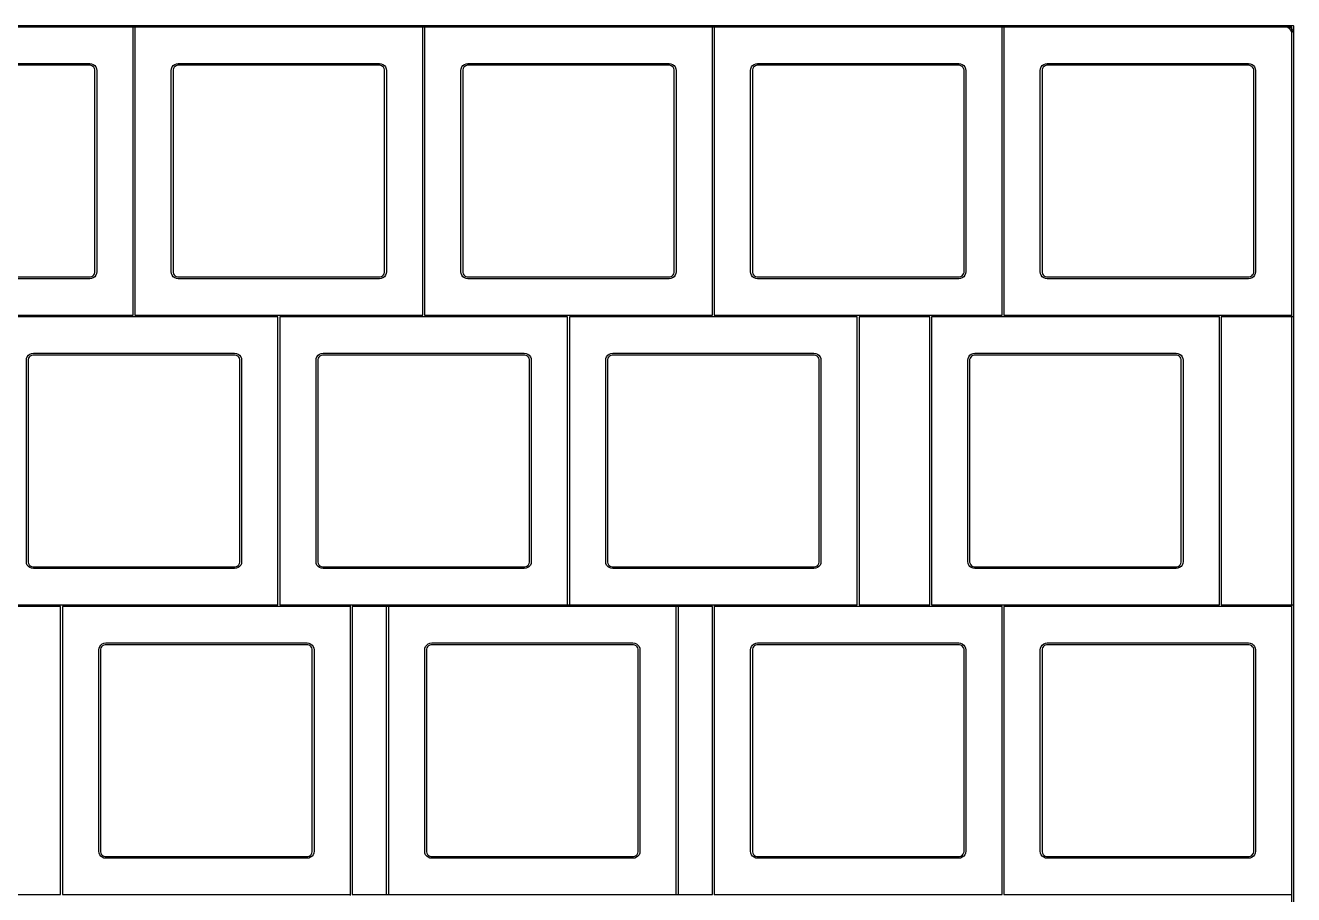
# Model space of a CAD drawing. Extents: x -14 to 295, y -179 to 10.
# Drawn here: x 211.4 to 294.6, y -47.4 to 9.6 of the extents above; entities that cross this region are included whole.
import ezdxf

# ---------------------------------------------------------------- set-up
doc = ezdxf.new("R2010")
doc.units = 0
doc.layers.add('BLACK', color=7, linetype='CONTINUOUS')

msp = doc.modelspace()

# ---------------------------------------------------------------- linework, layer by layer
at = {"layer": 'BLACK', "linetype": 'CONTINUOUS'}
for p, q in [((-1.25, 9.55), (294, 9.55)), ((294, 9.45), (-1.25, 9.45)), ((199.5, 9.56), (218.5, 9.56)), ((218.44, 9.44), (199.56, 9.44)), ((218.44, -9.44), (218.44, 9.44)), ((218.5, 9.56), (237.5, 9.56)), ((218.56, 9.44), (218.56, -9.44)), ((237.44, 9.44), (218.56, 9.44)), ((237.44, -9.44), (237.44, 9.44)), ((237.5, 9.56), (256.5, 9.56)), ((237.56, 9.44), (237.56, -9.44)), ((256.44, 9.44), (237.56, 9.44)), ((256.44, -9.44), (256.44, 9.44)), ((256.5, 9.56), (275.5, 9.56)), ((256.56, 9.44), (256.56, -9.44)), ((275.44, 9.44), (256.56, 9.44)), ((275.44, -9.44), (275.44, 9.44)), ((275.5, 9.56), (294.5, 9.56)), ((275.56, 9.44), (275.56, -9.44)), ((294.44, 9.44), (275.56, 9.44)), ((294, 9.55), (294.122387, 9.53621)), ((294.059244, 9.45), (294, 9.45)), ((294.173694, 9.419333), (294.059244, 9.45)), ((294.122387, 9.53621), (294.238636, 9.495533)), ((294.276306, 9.36009), (294.173694, 9.419333)), ((294.238636, 9.495533), (294.342919, 9.430007)), ((294.36009, 9.276306), (294.276306, 9.36009)), ((294.342919, 9.430007), (294.430007, 9.342919)), ((294.419333, 9.173694), (294.36009, 9.276306)), ((294.45, 9.059244), (294.419333, 9.173694)), ((294.430007, 9.342919), (294.495533, 9.238636)), ((294.44, -9.44), (294.44, 9.44)), ((294.495533, 9.238636), (294.53621, 9.122387)), ((294.5, 9.56), (294.522961, 9.555433)), ((294.522961, 9.555433), (294.555433, 9.522961)), ((294.555433, 9.522961), (294.56, 9.5)), ((294.56, 9.5), (294.56, -9.5)), ((294.45, 9), (294.45, 9.059244)), ((294.45, -81.5), (294.45, 9)), ((294.53621, 9.122387), (294.55, 9)), ((294.55, 9), (294.55, -81.5)), ((202.4, 7.06), (215.6, 7.06)), ((215.6, 6.94), (202.4, 6.94)), ((215.6, 7.06), (215.719057, 7.044326)), ((215.644762, 6.94), (215.6, 6.94)), ((215.731235, 6.91683), (215.644762, 6.94)), ((215.719057, 7.044326), (215.83, 6.998372)), ((215.808765, 6.872068), (215.731235, 6.91683)), ((215.872068, 6.808765), (215.808765, 6.872068)), ((215.83, 6.998372), (215.925269, 6.925269)), ((215.91683, 6.731235), (215.872068, 6.808765)), ((215.94, 6.644762), (215.91683, 6.731235)), ((215.925269, 6.925269), (215.998372, 6.83)), ((215.998372, 6.83), (216.044326, 6.719057)), ((216.044326, 6.719057), (216.06, 6.6)), ((220.94, 6.6), (220.955674, 6.719057)), ((220.955674, 6.719057), (221.001628, 6.83)), ((221.001628, 6.83), (221.074731, 6.925269)), ((221.08317, 6.731235), (221.06, 6.644762)), ((221.074731, 6.925269), (221.17, 6.998372)), ((221.127932, 6.808765), (221.08317, 6.731235)), ((221.191235, 6.872068), (221.127932, 6.808765)), ((221.17, 6.998372), (221.280943, 7.044326)), ((221.268765, 6.91683), (221.191235, 6.872068)), ((221.355238, 6.94), (221.268765, 6.91683)), ((221.280943, 7.044326), (221.4, 7.06)), ((221.4, 6.94), (221.355238, 6.94)), ((221.4, 7.06), (234.6, 7.06)), ((234.6, 6.94), (221.4, 6.94)), ((234.6, 7.06), (234.719057, 7.044326)), ((234.644762, 6.94), (234.6, 6.94)), ((234.731235, 6.91683), (234.644762, 6.94)), ((234.719057, 7.044326), (234.83, 6.998372)), ((234.808765, 6.872068), (234.731235, 6.91683)), ((234.872068, 6.808765), (234.808765, 6.872068)), ((234.83, 6.998372), (234.925269, 6.925269)), ((234.91683, 6.731235), (234.872068, 6.808765)), ((234.94, 6.644762), (234.91683, 6.731235)), ((234.925269, 6.925269), (234.998372, 6.83)), ((234.998372, 6.83), (235.044326, 6.719057)), ((235.044326, 6.719057), (235.06, 6.6)), ((239.94, 6.6), (239.955674, 6.719057)), ((239.955674, 6.719057), (240.001628, 6.83)), ((240.001628, 6.83), (240.074731, 6.925269)), ((240.08317, 6.731235), (240.06, 6.644762)), ((240.074731, 6.925269), (240.17, 6.998372)), ((240.127932, 6.808765), (240.08317, 6.731235)), ((240.191235, 6.872068), (240.127932, 6.808765)), ((240.17, 6.998372), (240.280943, 7.044326)), ((240.268765, 6.91683), (240.191235, 6.872068)), ((240.355238, 6.94), (240.268765, 6.91683)), ((240.280943, 7.044326), (240.4, 7.06)), ((240.4, 6.94), (240.355238, 6.94)), ((240.4, 7.06), (253.6, 7.06)), ((253.6, 6.94), (240.4, 6.94)), ((253.6, 7.06), (253.719057, 7.044326)), ((253.644762, 6.94), (253.6, 6.94)), ((253.731235, 6.91683), (253.644762, 6.94)), ((253.719057, 7.044326), (253.83, 6.998372)), ((253.808765, 6.872068), (253.731235, 6.91683)), ((253.872068, 6.808765), (253.808765, 6.872068)), ((253.83, 6.998372), (253.925269, 6.925269)), ((253.91683, 6.731235), (253.872068, 6.808765)), ((253.94, 6.644762), (253.91683, 6.731235)), ((253.925269, 6.925269), (253.998372, 6.83)), ((253.998372, 6.83), (254.044326, 6.719057)), ((254.044326, 6.719057), (254.06, 6.6)), ((258.94, 6.6), (258.955674, 6.719057)), ((258.955674, 6.719057), (259.001628, 6.83)), ((259.001628, 6.83), (259.074731, 6.925269)), ((259.08317, 6.731235), (259.06, 6.644762)), ((259.074731, 6.925269), (259.17, 6.998372)), ((259.127932, 6.808765), (259.08317, 6.731235)), ((259.191235, 6.872068), (259.127932, 6.808765)), ((259.17, 6.998372), (259.280943, 7.044326)), ((259.268765, 6.91683), (259.191235, 6.872068)), ((259.355238, 6.94), (259.268765, 6.91683)), ((259.280943, 7.044326), (259.4, 7.06)), ((259.4, 6.94), (259.355238, 6.94)), ((259.4, 7.06), (272.6, 7.06)), ((272.6, 6.94), (259.4, 6.94)), ((272.6, 7.06), (272.719057, 7.044326)), ((272.644762, 6.94), (272.6, 6.94)), ((272.731235, 6.91683), (272.644762, 6.94)), ((272.719057, 7.044326), (272.83, 6.998372)), ((272.808765, 6.872068), (272.731235, 6.91683)), ((272.872068, 6.808765), (272.808765, 6.872068)), ((272.83, 6.998372), (272.925269, 6.925269)), ((272.91683, 6.731235), (272.872068, 6.808765)), ((272.94, 6.644762), (272.91683, 6.731235)), ((272.925269, 6.925269), (272.998372, 6.83)), ((272.998372, 6.83), (273.044326, 6.719057)), ((273.044326, 6.719057), (273.06, 6.6)), ((277.94, 6.6), (277.955674, 6.719057)), ((277.955674, 6.719057), (278.001628, 6.83)), ((278.001628, 6.83), (278.074731, 6.925269)), ((278.08317, 6.731235), (278.06, 6.644762)), ((278.074731, 6.925269), (278.17, 6.998372)), ((278.127932, 6.808765), (278.08317, 6.731235)), ((278.191235, 6.872068), (278.127932, 6.808765)), ((278.17, 6.998372), (278.280943, 7.044326)), ((278.268765, 6.91683), (278.191235, 6.872068)), ((278.355238, 6.94), (278.268765, 6.91683)), ((278.280943, 7.044326), (278.4, 7.06)), ((278.4, 6.94), (278.355238, 6.94)), ((278.4, 7.06), (291.6, 7.06)), ((291.6, 6.94), (278.4, 6.94)), ((291.6, 7.06), (291.719057, 7.044326)), ((291.644762, 6.94), (291.6, 6.94)), ((291.731235, 6.91683), (291.644762, 6.94)), ((291.719057, 7.044326), (291.83, 6.998372)), ((291.808765, 6.872068), (291.731235, 6.91683)), ((291.872068, 6.808765), (291.808765, 6.872068)), ((291.83, 6.998372), (291.925269, 6.925269)), ((291.91683, 6.731235), (291.872068, 6.808765)), ((291.94, 6.644762), (291.91683, 6.731235)), ((291.925269, 6.925269), (291.998372, 6.83)), ((291.998372, 6.83), (292.044326, 6.719057)), ((292.044326, 6.719057), (292.06, 6.6)), ((215.94, 6.6), (215.94, 6.644762)), ((215.94, -6.6), (215.94, 6.6)), ((216.06, 6.6), (216.06, -6.6)), ((220.94, -6.6), (220.94, 6.6)), ((221.06, 6.644762), (221.06, 6.6)), ((221.06, 6.6), (221.06, -6.6)), ((234.94, 6.6), (234.94, 6.644762)), ((234.94, -6.6), (234.94, 6.6)), ((235.06, 6.6), (235.06, -6.6)), ((239.94, -6.6), (239.94, 6.6)), ((240.06, 6.644762), (240.06, 6.6)), ((240.06, 6.6), (240.06, -6.6)), ((253.94, 6.6), (253.94, 6.644762)), ((253.94, -6.6), (253.94, 6.6)), ((254.06, 6.6), (254.06, -6.6)), ((258.94, -6.6), (258.94, 6.6)), ((259.06, 6.644762), (259.06, 6.6)), ((259.06, 6.6), (259.06, -6.6)), ((272.94, 6.6), (272.94, 6.644762)), ((272.94, -6.6), (272.94, 6.6)), ((273.06, 6.6), (273.06, -6.6)), ((277.94, -6.6), (277.94, 6.6)), ((278.06, 6.644762), (278.06, 6.6)), ((278.06, 6.6), (278.06, -6.6)), ((291.94, 6.6), (291.94, 6.644762)), ((291.94, -6.6), (291.94, 6.6)), ((292.06, 6.6), (292.06, -6.6)), ((215.91683, -6.731235), (215.94, -6.644762)), ((215.94, -6.644762), (215.94, -6.6)), ((216.06, -6.6), (216.044326, -6.719057)), ((220.955674, -6.719057), (220.94, -6.6)), ((221.06, -6.6), (221.06, -6.644762)), ((221.06, -6.644762), (221.08317, -6.731235)), ((234.91683, -6.731235), (234.94, -6.644762)), ((234.94, -6.644762), (234.94, -6.6)), ((235.06, -6.6), (235.044326, -6.719057)), ((239.955674, -6.719057), (239.94, -6.6)), ((240.06, -6.6), (240.06, -6.644762)), ((240.06, -6.644762), (240.08317, -6.731235)), ((253.91683, -6.731235), (253.94, -6.644762)), ((253.94, -6.644762), (253.94, -6.6)), ((254.06, -6.6), (254.044326, -6.719057)), ((258.955674, -6.719057), (258.94, -6.6)), ((259.06, -6.6), (259.06, -6.644762)), ((259.06, -6.644762), (259.08317, -6.731235)), ((272.91683, -6.731235), (272.94, -6.644762)), ((272.94, -6.644762), (272.94, -6.6)), ((273.06, -6.6), (273.044326, -6.719057)), ((277.955674, -6.719057), (277.94, -6.6)), ((278.06, -6.6), (278.06, -6.644762)), ((278.06, -6.644762), (278.08317, -6.731235)), ((291.91683, -6.731235), (291.94, -6.644762)), ((291.94, -6.644762), (291.94, -6.6)), ((292.06, -6.6), (292.044326, -6.719057)), ((202.4, -6.94), (215.6, -6.94)), ((215.6, -7.06), (202.4, -7.06)), ((215.6, -6.94), (215.644762, -6.94)), ((215.719057, -7.044326), (215.6, -7.06)), ((215.644762, -6.94), (215.731235, -6.91683)), ((215.83, -6.998372), (215.719057, -7.044326)), ((215.731235, -6.91683), (215.808765, -6.872068)), ((215.808765, -6.872068), (215.872068, -6.808765)), ((215.925269, -6.925269), (215.83, -6.998372)), ((215.872068, -6.808765), (215.91683, -6.731235)), ((215.998372, -6.83), (215.925269, -6.925269)), ((216.044326, -6.719057), (215.998372, -6.83)), ((221.001628, -6.83), (220.955674, -6.719057)), ((221.074731, -6.925269), (221.001628, -6.83)), ((221.17, -6.998372), (221.074731, -6.925269)), ((221.08317, -6.731235), (221.127932, -6.808765)), ((221.127932, -6.808765), (221.191235, -6.872068)), ((221.280943, -7.044326), (221.17, -6.998372)), ((221.191235, -6.872068), (221.268765, -6.91683)), ((221.268765, -6.91683), (221.355238, -6.94)), ((221.4, -7.06), (221.280943, -7.044326)), ((221.355238, -6.94), (221.4, -6.94)), ((221.4, -6.94), (234.6, -6.94)), ((234.6, -7.06), (221.4, -7.06)), ((234.6, -6.94), (234.644762, -6.94)), ((234.719057, -7.044326), (234.6, -7.06)), ((234.644762, -6.94), (234.731235, -6.91683)), ((234.83, -6.998372), (234.719057, -7.044326)), ((234.731235, -6.91683), (234.808765, -6.872068)), ((234.808765, -6.872068), (234.872068, -6.808765)), ((234.925269, -6.925269), (234.83, -6.998372)), ((234.872068, -6.808765), (234.91683, -6.731235)), ((234.998372, -6.83), (234.925269, -6.925269)), ((235.044326, -6.719057), (234.998372, -6.83)), ((240.001628, -6.83), (239.955674, -6.719057)), ((240.074731, -6.925269), (240.001628, -6.83)), ((240.17, -6.998372), (240.074731, -6.925269)), ((240.08317, -6.731235), (240.127932, -6.808765)), ((240.127932, -6.808765), (240.191235, -6.872068)), ((240.280943, -7.044326), (240.17, -6.998372)), ((240.191235, -6.872068), (240.268765, -6.91683)), ((240.268765, -6.91683), (240.355238, -6.94)), ((240.4, -7.06), (240.280943, -7.044326)), ((240.355238, -6.94), (240.4, -6.94)), ((240.4, -6.94), (253.6, -6.94)), ((253.6, -7.06), (240.4, -7.06)), ((253.6, -6.94), (253.644762, -6.94)), ((253.719057, -7.044326), (253.6, -7.06)), ((253.644762, -6.94), (253.731235, -6.91683)), ((253.83, -6.998372), (253.719057, -7.044326)), ((253.731235, -6.91683), (253.808765, -6.872068)), ((253.808765, -6.872068), (253.872068, -6.808765)), ((253.925269, -6.925269), (253.83, -6.998372)), ((253.872068, -6.808765), (253.91683, -6.731235)), ((253.998372, -6.83), (253.925269, -6.925269)), ((254.044326, -6.719057), (253.998372, -6.83)), ((259.001628, -6.83), (258.955674, -6.719057)), ((259.074731, -6.925269), (259.001628, -6.83)), ((259.17, -6.998372), (259.074731, -6.925269)), ((259.08317, -6.731235), (259.127932, -6.808765)), ((259.127932, -6.808765), (259.191235, -6.872068)), ((259.280943, -7.044326), (259.17, -6.998372)), ((259.191235, -6.872068), (259.268765, -6.91683)), ((259.268765, -6.91683), (259.355238, -6.94)), ((259.4, -7.06), (259.280943, -7.044326)), ((259.355238, -6.94), (259.4, -6.94)), ((259.4, -6.94), (272.6, -6.94)), ((272.6, -7.06), (259.4, -7.06)), ((272.6, -6.94), (272.644762, -6.94)), ((272.719057, -7.044326), (272.6, -7.06)), ((272.644762, -6.94), (272.731235, -6.91683)), ((272.83, -6.998372), (272.719057, -7.044326)), ((272.731235, -6.91683), (272.808765, -6.872068)), ((272.808765, -6.872068), (272.872068, -6.808765)), ((272.925269, -6.925269), (272.83, -6.998372)), ((272.872068, -6.808765), (272.91683, -6.731235)), ((272.998372, -6.83), (272.925269, -6.925269)), ((273.044326, -6.719057), (272.998372, -6.83)), ((278.001628, -6.83), (277.955674, -6.719057)), ((278.074731, -6.925269), (278.001628, -6.83)), ((278.17, -6.998372), (278.074731, -6.925269)), ((278.08317, -6.731235), (278.127932, -6.808765)), ((278.127932, -6.808765), (278.191235, -6.872068)), ((278.280943, -7.044326), (278.17, -6.998372)), ((278.191235, -6.872068), (278.268765, -6.91683)), ((278.268765, -6.91683), (278.355238, -6.94)), ((278.4, -7.06), (278.280943, -7.044326)), ((278.355238, -6.94), (278.4, -6.94)), ((278.4, -6.94), (291.6, -6.94)), ((291.6, -7.06), (278.4, -7.06)), ((291.6, -6.94), (291.644762, -6.94)), ((291.719057, -7.044326), (291.6, -7.06)), ((291.644762, -6.94), (291.731235, -6.91683)), ((291.83, -6.998372), (291.719057, -7.044326)), ((291.731235, -6.91683), (291.808765, -6.872068)), ((291.808765, -6.872068), (291.872068, -6.808765)), ((291.925269, -6.925269), (291.83, -6.998372)), ((291.872068, -6.808765), (291.91683, -6.731235)), ((291.998372, -6.83), (291.925269, -6.925269)), ((292.044326, -6.719057), (291.998372, -6.83)), ((209, -9.44), (218.44, -9.44)), ((218.5, -9.56), (209.06, -9.56)), ((227.94, -9.56), (218.5, -9.56)), ((218.56, -9.44), (228, -9.44)), ((227.94, -28.44), (227.94, -9.56)), ((228, -9.44), (237.44, -9.44)), ((228.06, -9.56), (228.06, -28.44)), ((237.5, -9.56), (228.06, -9.56)), ((246.94, -9.56), (237.5, -9.56)), ((237.56, -9.44), (247, -9.44)), ((246.94, -28.44), (246.94, -9.56)), ((247, -9.44), (256.44, -9.44)), ((247.06, -9.56), (247.06, -28.44)), ((256.5, -9.56), (247.06, -9.56)), ((265.94, -9.56), (256.5, -9.56)), ((256.56, -9.44), (266, -9.44)), ((265.94, -28.44), (265.94, -9.56)), ((266, -9.44), (275.44, -9.44)), ((266.06, -9.56), (266.06, -28.44)), ((270.69, -9.56), (266.06, -9.56)), ((270.69, -28.44), (270.69, -9.56)), ((270.81, -9.56), (270.81, -28.44)), ((275.5, -9.56), (270.81, -9.56)), ((289.69, -9.56), (275.5, -9.56)), ((275.56, -9.44), (289.75, -9.44)), ((289.69, -28.44), (289.69, -9.56)), ((289.75, -9.44), (294.44, -9.44)), ((294.5, -9.56), (289.81, -9.56)), ((289.81, -9.56), (289.81, -28.44)), ((294.522961, -9.555433), (294.5, -9.56)), ((294.555433, -9.522961), (294.522961, -9.555433)), ((294.56, -9.5), (294.555433, -9.522961)), ((211.44, -12.4), (211.455674, -12.280943)), ((211.44, -25.6), (211.44, -12.4)), ((211.455674, -12.280943), (211.501628, -12.17)), ((211.501628, -12.17), (211.574731, -12.074731)), ((211.58317, -12.268765), (211.56, -12.355238)), ((211.56, -12.355238), (211.56, -12.4)), ((211.56, -12.4), (211.56, -25.6)), ((211.574731, -12.074731), (211.67, -12.001628)), ((211.627932, -12.191235), (211.58317, -12.268765)), ((211.691235, -12.127932), (211.627932, -12.191235)), ((211.67, -12.001628), (211.780943, -11.955674)), ((211.768765, -12.08317), (211.691235, -12.127932)), ((211.855238, -12.06), (211.768765, -12.08317)), ((211.780943, -11.955674), (211.9, -11.94)), ((211.9, -12.06), (211.855238, -12.06)), ((211.9, -11.94), (225.1, -11.94)), ((225.1, -12.06), (211.9, -12.06)), ((225.1, -11.94), (225.219057, -11.955674)), ((225.144762, -12.06), (225.1, -12.06)), ((225.231235, -12.08317), (225.144762, -12.06)), ((225.219057, -11.955674), (225.33, -12.001628)), ((225.308765, -12.127932), (225.231235, -12.08317)), ((225.372068, -12.191235), (225.308765, -12.127932)), ((225.33, -12.001628), (225.425269, -12.074731)), ((225.41683, -12.268765), (225.372068, -12.191235)), ((225.44, -12.355238), (225.41683, -12.268765)), ((225.425269, -12.074731), (225.498372, -12.17)), ((225.44, -12.4), (225.44, -12.355238)), ((225.44, -25.6), (225.44, -12.4)), ((225.498372, -12.17), (225.544326, -12.280943)), ((225.544326, -12.280943), (225.56, -12.4)), ((225.56, -12.4), (225.56, -25.6)), ((230.44, -12.4), (230.455674, -12.280943)), ((230.44, -25.6), (230.44, -12.4)), ((230.455674, -12.280943), (230.501628, -12.17)), ((230.501628, -12.17), (230.574731, -12.074731)), ((230.58317, -12.268765), (230.56, -12.355238)), ((230.56, -12.355238), (230.56, -12.4)), ((230.56, -12.4), (230.56, -25.6)), ((230.574731, -12.074731), (230.67, -12.001628)), ((230.627932, -12.191235), (230.58317, -12.268765)), ((230.691235, -12.127932), (230.627932, -12.191235)), ((230.67, -12.001628), (230.780943, -11.955674)), ((230.768765, -12.08317), (230.691235, -12.127932)), ((230.855238, -12.06), (230.768765, -12.08317)), ((230.780943, -11.955674), (230.9, -11.94)), ((230.9, -12.06), (230.855238, -12.06)), ((230.9, -11.94), (244.1, -11.94)), ((244.1, -12.06), (230.9, -12.06)), ((244.1, -11.94), (244.219057, -11.955674)), ((244.144762, -12.06), (244.1, -12.06)), ((244.231235, -12.08317), (244.144762, -12.06)), ((244.219057, -11.955674), (244.33, -12.001628)), ((244.308765, -12.127932), (244.231235, -12.08317)), ((244.372068, -12.191235), (244.308765, -12.127932)), ((244.33, -12.001628), (244.425269, -12.074731)), ((244.41683, -12.268765), (244.372068, -12.191235)), ((244.44, -12.355238), (244.41683, -12.268765)), ((244.425269, -12.074731), (244.498372, -12.17)), ((244.44, -12.4), (244.44, -12.355238)), ((244.44, -25.6), (244.44, -12.4)), ((244.498372, -12.17), (244.544326, -12.280943)), ((244.544326, -12.280943), (244.56, -12.4)), ((244.56, -12.4), (244.56, -25.6)), ((249.44, -12.4), (249.455674, -12.280943)), ((249.44, -25.6), (249.44, -12.4)), ((249.455674, -12.280943), (249.501628, -12.17)), ((249.501628, -12.17), (249.574731, -12.074731)), ((249.58317, -12.268765), (249.56, -12.355238)), ((249.56, -12.355238), (249.56, -12.4)), ((249.56, -12.4), (249.56, -25.6)), ((249.574731, -12.074731), (249.67, -12.001628)), ((249.627932, -12.191235), (249.58317, -12.268765)), ((249.691235, -12.127932), (249.627932, -12.191235)), ((249.67, -12.001628), (249.780943, -11.955674)), ((249.768765, -12.08317), (249.691235, -12.127932)), ((249.855238, -12.06), (249.768765, -12.08317)), ((249.780943, -11.955674), (249.9, -11.94)), ((249.9, -12.06), (249.855238, -12.06)), ((249.9, -11.94), (263.1, -11.94)), ((263.1, -12.06), (249.9, -12.06)), ((263.1, -11.94), (263.219057, -11.955674)), ((263.144762, -12.06), (263.1, -12.06)), ((263.231235, -12.08317), (263.144762, -12.06)), ((263.219057, -11.955674), (263.33, -12.001628)), ((263.308765, -12.127932), (263.231235, -12.08317)), ((263.372068, -12.191235), (263.308765, -12.127932)), ((263.33, -12.001628), (263.425269, -12.074731)), ((263.41683, -12.268765), (263.372068, -12.191235)), ((263.44, -12.355238), (263.41683, -12.268765)), ((263.425269, -12.074731), (263.498372, -12.17)), ((263.44, -12.4), (263.44, -12.355238)), ((263.44, -25.6), (263.44, -12.4)), ((263.498372, -12.17), (263.544326, -12.280943)), ((263.544326, -12.280943), (263.56, -12.4)), ((263.56, -12.4), (263.56, -25.6)), ((273.19, -12.4), (273.205674, -12.280943)), ((273.19, -25.6), (273.19, -12.4)), ((273.205674, -12.280943), (273.251628, -12.17)), ((273.251628, -12.17), (273.324731, -12.074731)), ((273.33317, -12.268765), (273.31, -12.355238)), ((273.31, -12.355238), (273.31, -12.4)), ((273.31, -12.4), (273.31, -25.6)), ((273.324731, -12.074731), (273.42, -12.001628)), ((273.377932, -12.191235), (273.33317, -12.268765)), ((273.441235, -12.127932), (273.377932, -12.191235)), ((273.42, -12.001628), (273.530943, -11.955674)), ((273.518765, -12.08317), (273.441235, -12.127932)), ((273.605238, -12.06), (273.518765, -12.08317)), ((273.530943, -11.955674), (273.65, -11.94)), ((273.65, -12.06), (273.605238, -12.06)), ((273.65, -11.94), (286.85, -11.94)), ((286.85, -12.06), (273.65, -12.06)), ((286.85, -11.94), (286.969057, -11.955674)), ((286.894762, -12.06), (286.85, -12.06)), ((286.981235, -12.08317), (286.894762, -12.06)), ((286.969057, -11.955674), (287.08, -12.001628)), ((287.058765, -12.127932), (286.981235, -12.08317)), ((287.122068, -12.191235), (287.058765, -12.127932)), ((287.08, -12.001628), (287.175269, -12.074731)), ((287.16683, -12.268765), (287.122068, -12.191235)), ((287.19, -12.355238), (287.16683, -12.268765)), ((287.175269, -12.074731), (287.248372, -12.17)), ((287.19, -12.4), (287.19, -12.355238)), ((287.19, -25.6), (287.19, -12.4)), ((287.248372, -12.17), (287.294326, -12.280943)), ((287.294326, -12.280943), (287.31, -12.4)), ((287.31, -12.4), (287.31, -25.6)), ((211.455674, -25.719057), (211.44, -25.6)), ((211.501628, -25.83), (211.455674, -25.719057)), ((211.56, -25.6), (211.56, -25.644762)), ((211.56, -25.644762), (211.58317, -25.731235)), ((211.58317, -25.731235), (211.627932, -25.808765)), ((225.372068, -25.808765), (225.41683, -25.731235)), ((225.41683, -25.731235), (225.44, -25.644762)), ((225.44, -25.644762), (225.44, -25.6)), ((225.544326, -25.719057), (225.498372, -25.83)), ((225.56, -25.6), (225.544326, -25.719057)), ((230.455674, -25.719057), (230.44, -25.6)), ((230.501628, -25.83), (230.455674, -25.719057)), ((230.56, -25.6), (230.56, -25.644762)), ((230.56, -25.644762), (230.58317, -25.731235)), ((230.58317, -25.731235), (230.627932, -25.808765)), ((244.372068, -25.808765), (244.41683, -25.731235)), ((244.41683, -25.731235), (244.44, -25.644762)), ((244.44, -25.644762), (244.44, -25.6)), ((244.544326, -25.719057), (244.498372, -25.83)), ((244.56, -25.6), (244.544326, -25.719057)), ((249.455674, -25.719057), (249.44, -25.6)), ((249.501628, -25.83), (249.455674, -25.719057)), ((249.56, -25.6), (249.56, -25.644762)), ((249.56, -25.644762), (249.58317, -25.731235)), ((249.58317, -25.731235), (249.627932, -25.808765)), ((263.372068, -25.808765), (263.41683, -25.731235)), ((263.41683, -25.731235), (263.44, -25.644762)), ((263.44, -25.644762), (263.44, -25.6)), ((263.544326, -25.719057), (263.498372, -25.83)), ((263.56, -25.6), (263.544326, -25.719057)), ((273.205674, -25.719057), (273.19, -25.6)), ((273.251628, -25.83), (273.205674, -25.719057)), ((273.31, -25.6), (273.31, -25.644762)), ((273.31, -25.644762), (273.33317, -25.731235)), ((273.33317, -25.731235), (273.377932, -25.808765)), ((287.122068, -25.808765), (287.16683, -25.731235)), ((287.16683, -25.731235), (287.19, -25.644762)), ((287.19, -25.644762), (287.19, -25.6)), ((287.294326, -25.719057), (287.248372, -25.83)), ((287.31, -25.6), (287.294326, -25.719057)), ((211.574731, -25.925269), (211.501628, -25.83)), ((211.67, -25.998372), (211.574731, -25.925269)), ((211.627932, -25.808765), (211.691235, -25.872068)), ((211.780943, -26.044326), (211.67, -25.998372)), ((211.691235, -25.872068), (211.768765, -25.91683)), ((211.768765, -25.91683), (211.855238, -25.94)), ((211.9, -26.06), (211.780943, -26.044326)), ((211.855238, -25.94), (211.9, -25.94)), ((211.9, -25.94), (225.1, -25.94)), ((225.1, -26.06), (211.9, -26.06)), ((225.1, -25.94), (225.144762, -25.94)), ((225.219057, -26.044326), (225.1, -26.06)), ((225.144762, -25.94), (225.231235, -25.91683)), ((225.33, -25.998372), (225.219057, -26.044326)), ((225.231235, -25.91683), (225.308765, -25.872068)), ((225.308765, -25.872068), (225.372068, -25.808765)), ((225.425269, -25.925269), (225.33, -25.998372)), ((225.498372, -25.83), (225.425269, -25.925269)), ((230.574731, -25.925269), (230.501628, -25.83)), ((230.67, -25.998372), (230.574731, -25.925269)), ((230.627932, -25.808765), (230.691235, -25.872068)), ((230.780943, -26.044326), (230.67, -25.998372)), ((230.691235, -25.872068), (230.768765, -25.91683)), ((230.768765, -25.91683), (230.855238, -25.94)), ((230.9, -26.06), (230.780943, -26.044326)), ((230.855238, -25.94), (230.9, -25.94)), ((230.9, -25.94), (244.1, -25.94)), ((244.1, -26.06), (230.9, -26.06)), ((244.1, -25.94), (244.144762, -25.94)), ((244.219057, -26.044326), (244.1, -26.06)), ((244.144762, -25.94), (244.231235, -25.91683)), ((244.33, -25.998372), (244.219057, -26.044326)), ((244.231235, -25.91683), (244.308765, -25.872068)), ((244.308765, -25.872068), (244.372068, -25.808765)), ((244.425269, -25.925269), (244.33, -25.998372)), ((244.498372, -25.83), (244.425269, -25.925269)), ((249.574731, -25.925269), (249.501628, -25.83)), ((249.67, -25.998372), (249.574731, -25.925269)), ((249.627932, -25.808765), (249.691235, -25.872068)), ((249.780943, -26.044326), (249.67, -25.998372)), ((249.691235, -25.872068), (249.768765, -25.91683)), ((249.768765, -25.91683), (249.855238, -25.94)), ((249.9, -26.06), (249.780943, -26.044326)), ((249.855238, -25.94), (249.9, -25.94)), ((249.9, -25.94), (263.1, -25.94)), ((263.1, -26.06), (249.9, -26.06)), ((263.1, -25.94), (263.144762, -25.94)), ((263.219057, -26.044326), (263.1, -26.06)), ((263.144762, -25.94), (263.231235, -25.91683)), ((263.33, -25.998372), (263.219057, -26.044326)), ((263.231235, -25.91683), (263.308765, -25.872068)), ((263.308765, -25.872068), (263.372068, -25.808765)), ((263.425269, -25.925269), (263.33, -25.998372)), ((263.498372, -25.83), (263.425269, -25.925269)), ((273.324731, -25.925269), (273.251628, -25.83)), ((273.42, -25.998372), (273.324731, -25.925269)), ((273.377932, -25.808765), (273.441235, -25.872068)), ((273.530943, -26.044326), (273.42, -25.998372)), ((273.441235, -25.872068), (273.518765, -25.91683)), ((273.518765, -25.91683), (273.605238, -25.94)), ((273.65, -26.06), (273.530943, -26.044326)), ((273.605238, -25.94), (273.65, -25.94)), ((273.65, -25.94), (286.85, -25.94)), ((286.85, -26.06), (273.65, -26.06)), ((286.85, -25.94), (286.894762, -25.94)), ((286.969057, -26.044326), (286.85, -26.06)), ((286.894762, -25.94), (286.981235, -25.91683)), ((287.08, -25.998372), (286.969057, -26.044326)), ((286.981235, -25.91683), (287.058765, -25.872068)), ((287.058765, -25.872068), (287.122068, -25.808765)), ((287.175269, -25.925269), (287.08, -25.998372)), ((287.248372, -25.83), (287.175269, -25.925269)), ((213.69, -28.56), (209, -28.56)), ((209.06, -28.44), (213.75, -28.44)), ((213.69, -47.44), (213.69, -28.56)), ((213.75, -28.44), (227.94, -28.44)), ((213.81, -28.56), (213.81, -47.44)), ((228, -28.56), (213.81, -28.56)), ((232.69, -28.56), (228, -28.56)), ((228.06, -28.44), (232.75, -28.44)), ((232.69, -28.5), (232.694567, -28.477039)), ((232.69, -47.5), (232.69, -28.5)), ((232.69, -47.44), (232.69, -28.56)), ((232.694567, -28.477039), (232.727039, -28.444567)), ((232.727039, -28.444567), (232.75, -28.44)), ((232.75, -28.44), (246.94, -28.44)), ((232.75, -28.44), (256.5, -28.44)), ((232.81, -28.56), (232.81, -47.44)), ((235.065, -28.56), (232.81, -28.56)), ((232.81, -28.56), (232.81, -47.44)), ((256.44, -28.56), (232.81, -28.56)), ((235.065, -47.44), (235.065, -28.56)), ((235.185, -28.56), (235.185, -47.44)), ((247, -28.56), (235.185, -28.56)), ((254.065, -28.56), (247, -28.56)), ((247.06, -28.44), (254.125, -28.44)), ((254.065, -47.44), (254.065, -28.56)), ((254.125, -28.44), (265.94, -28.44)), ((254.185, -28.56), (254.185, -47.44)), ((256.44, -28.56), (254.185, -28.56)), ((256.44, -47.44), (256.44, -28.56)), ((256.44, -47.44), (256.44, -28.56)), ((256.5, -28.44), (256.522961, -28.444567)), ((256.522961, -28.444567), (256.555433, -28.477039)), ((256.555433, -28.477039), (256.56, -28.5)), ((256.56, -28.5), (256.56, -47.45)), ((256.56, -28.56), (256.56, -47.44)), ((270.75, -28.56), (256.56, -28.56)), ((266.06, -28.44), (270.69, -28.44)), ((275.44, -28.56), (270.75, -28.56)), ((270.81, -28.44), (275.5, -28.44)), ((275.44, -47.44), (275.44, -28.56)), ((275.5, -28.44), (289.69, -28.44)), ((275.56, -28.56), (275.56, -47.44)), ((294.44, -28.56), (275.56, -28.56)), ((289.81, -28.44), (294.5, -28.44)), ((294.44, -47.44), (294.44, -28.56)), ((294.5, -28.44), (294.522961, -28.444567)), ((294.522961, -28.444567), (294.555433, -28.477039)), ((294.555433, -28.477039), (294.56, -28.5)), ((294.56, -28.5), (294.56, -47.5)), ((216.19, -31.4), (216.205674, -31.280943)), ((216.19, -44.6), (216.19, -31.4)), ((216.205674, -31.280943), (216.251628, -31.17)), ((216.251628, -31.17), (216.324731, -31.074731)), ((216.33317, -31.268765), (216.31, -31.355238)), ((216.31, -31.355238), (216.31, -31.4)), ((216.31, -31.4), (216.31, -44.6)), ((216.324731, -31.074731), (216.42, -31.001628)), ((216.377932, -31.191235), (216.33317, -31.268765)), ((216.441235, -31.127932), (216.377932, -31.191235)), ((216.42, -31.001628), (216.530943, -30.955674)), ((216.518765, -31.08317), (216.441235, -31.127932)), ((216.605238, -31.06), (216.518765, -31.08317)), ((216.530943, -30.955674), (216.65, -30.94)), ((216.65, -31.06), (216.605238, -31.06)), ((216.65, -30.94), (229.85, -30.94)), ((229.85, -31.06), (216.65, -31.06)), ((229.85, -30.94), (229.969057, -30.955674)), ((229.894762, -31.06), (229.85, -31.06)), ((229.981235, -31.08317), (229.894762, -31.06)), ((229.969057, -30.955674), (230.08, -31.001628)), ((230.058765, -31.127932), (229.981235, -31.08317)), ((230.122068, -31.191235), (230.058765, -31.127932)), ((230.08, -31.001628), (230.175269, -31.074731)), ((230.16683, -31.268765), (230.122068, -31.191235)), ((230.19, -31.355238), (230.16683, -31.268765)), ((230.175269, -31.074731), (230.248372, -31.17)), ((230.19, -31.4), (230.19, -31.355238)), ((230.19, -44.6), (230.19, -31.4)), ((230.248372, -31.17), (230.294326, -31.280943)), ((230.294326, -31.280943), (230.31, -31.4)), ((230.31, -31.4), (230.31, -44.6)), ((237.565, -31.4), (237.580674, -31.280943)), ((237.565, -44.6), (237.565, -31.4)), ((237.580674, -31.280943), (237.626628, -31.17)), ((237.626628, -31.17), (237.699731, -31.074731)), ((237.70817, -31.268765), (237.685, -31.355238)), ((237.685, -31.355238), (237.685, -31.4)), ((237.685, -31.4), (237.685, -44.6)), ((237.699731, -31.074731), (237.795, -31.001628)), ((237.752932, -31.191235), (237.70817, -31.268765)), ((237.816235, -31.127932), (237.752932, -31.191235)), ((237.795, -31.001628), (237.905943, -30.955674)), ((237.893765, -31.08317), (237.816235, -31.127932)), ((237.980238, -31.06), (237.893765, -31.08317)), ((237.905943, -30.955674), (238.025, -30.94)), ((238.025, -31.06), (237.980238, -31.06)), ((238.025, -30.94), (251.225, -30.94)), ((251.225, -31.06), (238.025, -31.06)), ((251.225, -30.94), (251.344057, -30.955674)), ((251.269762, -31.06), (251.225, -31.06)), ((251.356235, -31.08317), (251.269762, -31.06)), ((251.344057, -30.955674), (251.455, -31.001628)), ((251.433765, -31.127932), (251.356235, -31.08317)), ((251.497068, -31.191235), (251.433765, -31.127932)), ((251.455, -31.001628), (251.550269, -31.074731)), ((251.54183, -31.268765), (251.497068, -31.191235)), ((251.565, -31.355238), (251.54183, -31.268765)), ((251.550269, -31.074731), (251.623372, -31.17)), ((251.565, -31.4), (251.565, -31.355238)), ((251.565, -44.6), (251.565, -31.4)), ((251.623372, -31.17), (251.669326, -31.280943)), ((251.669326, -31.280943), (251.685, -31.4)), ((251.685, -31.4), (251.685, -44.6)), ((258.94, -31.4), (258.955674, -31.280943)), ((258.94, -44.6), (258.94, -31.4)), ((258.955674, -31.280943), (259.001628, -31.17)), ((259.001628, -31.17), (259.074731, -31.074731)), ((259.08317, -31.268765), (259.06, -31.355238)), ((259.06, -31.355238), (259.06, -31.4)), ((259.06, -31.4), (259.06, -44.6)), ((259.074731, -31.074731), (259.17, -31.001628)), ((259.127932, -31.191235), (259.08317, -31.268765)), ((259.191235, -31.127932), (259.127932, -31.191235)), ((259.17, -31.001628), (259.280943, -30.955674)), ((259.268765, -31.08317), (259.191235, -31.127932)), ((259.355238, -31.06), (259.268765, -31.08317)), ((259.280943, -30.955674), (259.4, -30.94)), ((259.4, -31.06), (259.355238, -31.06)), ((259.4, -30.94), (272.6, -30.94)), ((272.6, -31.06), (259.4, -31.06)), ((272.6, -30.94), (272.719057, -30.955674)), ((272.644762, -31.06), (272.6, -31.06)), ((272.731235, -31.08317), (272.644762, -31.06)), ((272.719057, -30.955674), (272.83, -31.001628)), ((272.808765, -31.127932), (272.731235, -31.08317)), ((272.872068, -31.191235), (272.808765, -31.127932)), ((272.83, -31.001628), (272.925269, -31.074731)), ((272.91683, -31.268765), (272.872068, -31.191235)), ((272.94, -31.355238), (272.91683, -31.268765)), ((272.925269, -31.074731), (272.998372, -31.17)), ((272.94, -31.4), (272.94, -31.355238)), ((272.94, -44.6), (272.94, -31.4)), ((272.998372, -31.17), (273.044326, -31.280943)), ((273.044326, -31.280943), (273.06, -31.4)), ((273.06, -31.4), (273.06, -44.6)), ((277.94, -31.4), (277.955674, -31.280943)), ((277.94, -44.6), (277.94, -31.4)), ((277.955674, -31.280943), (278.001628, -31.17)), ((278.001628, -31.17), (278.074731, -31.074731)), ((278.08317, -31.268765), (278.06, -31.355238)), ((278.06, -31.355238), (278.06, -31.4)), ((278.06, -31.4), (278.06, -44.6)), ((278.074731, -31.074731), (278.17, -31.001628)), ((278.127932, -31.191235), (278.08317, -31.268765)), ((278.191235, -31.127932), (278.127932, -31.191235)), ((278.17, -31.001628), (278.280943, -30.955674)), ((278.268765, -31.08317), (278.191235, -31.127932)), ((278.355238, -31.06), (278.268765, -31.08317)), ((278.280943, -30.955674), (278.4, -30.94)), ((278.4, -31.06), (278.355238, -31.06)), ((278.4, -30.94), (291.6, -30.94)), ((291.6, -31.06), (278.4, -31.06)), ((291.6, -30.94), (291.719057, -30.955674)), ((291.644762, -31.06), (291.6, -31.06)), ((291.731235, -31.08317), (291.644762, -31.06)), ((291.719057, -30.955674), (291.83, -31.001628)), ((291.808765, -31.127932), (291.731235, -31.08317)), ((291.872068, -31.191235), (291.808765, -31.127932)), ((291.83, -31.001628), (291.925269, -31.074731)), ((291.91683, -31.268765), (291.872068, -31.191235)), ((291.94, -31.355238), (291.91683, -31.268765)), ((291.925269, -31.074731), (291.998372, -31.17)), ((291.94, -31.4), (291.94, -31.355238)), ((291.94, -44.6), (291.94, -31.4)), ((291.998372, -31.17), (292.044326, -31.280943)), ((292.044326, -31.280943), (292.06, -31.4)), ((292.06, -31.4), (292.06, -44.6)), ((216.205674, -44.719057), (216.19, -44.6)), ((216.251628, -44.83), (216.205674, -44.719057)), ((216.324731, -44.925269), (216.251628, -44.83)), ((216.31, -44.6), (216.31, -44.644762)), ((216.31, -44.644762), (216.33317, -44.731235)), ((216.33317, -44.731235), (216.377932, -44.808765)), ((216.377932, -44.808765), (216.441235, -44.872068)), ((216.441235, -44.872068), (216.518765, -44.91683)), ((216.518765, -44.91683), (216.605238, -44.94)), ((229.894762, -44.94), (229.981235, -44.91683)), ((229.981235, -44.91683), (230.058765, -44.872068)), ((230.058765, -44.872068), (230.122068, -44.808765)), ((230.122068, -44.808765), (230.16683, -44.731235)), ((230.16683, -44.731235), (230.19, -44.644762)), ((230.248372, -44.83), (230.175269, -44.925269)), ((230.19, -44.644762), (230.19, -44.6)), ((230.294326, -44.719057), (230.248372, -44.83)), ((230.31, -44.6), (230.294326, -44.719057)), ((237.580674, -44.719057), (237.565, -44.6)), ((237.626628, -44.83), (237.580674, -44.719057)), ((237.699731, -44.925269), (237.626628, -44.83)), ((237.685, -44.6), (237.685, -44.644762)), ((237.685, -44.644762), (237.70817, -44.731235)), ((237.70817, -44.731235), (237.752932, -44.808765)), ((237.752932, -44.808765), (237.816235, -44.872068)), ((237.816235, -44.872068), (237.893765, -44.91683)), ((237.893765, -44.91683), (237.980238, -44.94)), ((251.269762, -44.94), (251.356235, -44.91683)), ((251.356235, -44.91683), (251.433765, -44.872068)), ((251.433765, -44.872068), (251.497068, -44.808765)), ((251.497068, -44.808765), (251.54183, -44.731235)), ((251.54183, -44.731235), (251.565, -44.644762)), ((251.623372, -44.83), (251.550269, -44.925269)), ((251.565, -44.644762), (251.565, -44.6)), ((251.669326, -44.719057), (251.623372, -44.83)), ((251.685, -44.6), (251.669326, -44.719057)), ((258.955674, -44.719057), (258.94, -44.6)), ((259.001628, -44.83), (258.955674, -44.719057)), ((259.074731, -44.925269), (259.001628, -44.83)), ((259.06, -44.6), (259.06, -44.644762)), ((259.06, -44.644762), (259.08317, -44.731235)), ((259.08317, -44.731235), (259.127932, -44.808765)), ((259.127932, -44.808765), (259.191235, -44.872068)), ((259.191235, -44.872068), (259.268765, -44.91683)), ((259.268765, -44.91683), (259.355238, -44.94)), ((272.644762, -44.94), (272.731235, -44.91683)), ((272.731235, -44.91683), (272.808765, -44.872068)), ((272.808765, -44.872068), (272.872068, -44.808765)), ((272.872068, -44.808765), (272.91683, -44.731235)), ((272.91683, -44.731235), (272.94, -44.644762)), ((272.998372, -44.83), (272.925269, -44.925269)), ((272.94, -44.644762), (272.94, -44.6)), ((273.044326, -44.719057), (272.998372, -44.83)), ((273.06, -44.6), (273.044326, -44.719057)), ((277.955674, -44.719057), (277.94, -44.6)), ((278.001628, -44.83), (277.955674, -44.719057)), ((278.074731, -44.925269), (278.001628, -44.83)), ((278.06, -44.6), (278.06, -44.644762)), ((278.06, -44.644762), (278.08317, -44.731235)), ((278.08317, -44.731235), (278.127932, -44.808765)), ((278.127932, -44.808765), (278.191235, -44.872068)), ((278.191235, -44.872068), (278.268765, -44.91683)), ((278.268765, -44.91683), (278.355238, -44.94)), ((291.644762, -44.94), (291.731235, -44.91683)), ((291.731235, -44.91683), (291.808765, -44.872068)), ((291.808765, -44.872068), (291.872068, -44.808765)), ((291.872068, -44.808765), (291.91683, -44.731235)), ((291.91683, -44.731235), (291.94, -44.644762)), ((291.998372, -44.83), (291.925269, -44.925269)), ((291.94, -44.644762), (291.94, -44.6)), ((292.044326, -44.719057), (291.998372, -44.83)), ((292.06, -44.6), (292.044326, -44.719057)), ((216.42, -44.998372), (216.324731, -44.925269)), ((216.530943, -45.044326), (216.42, -44.998372)), ((216.65, -45.06), (216.530943, -45.044326)), ((216.605238, -44.94), (216.65, -44.94)), ((216.65, -44.94), (229.85, -44.94)), ((229.85, -45.06), (216.65, -45.06)), ((229.85, -44.94), (229.894762, -44.94)), ((229.969057, -45.044326), (229.85, -45.06)), ((230.08, -44.998372), (229.969057, -45.044326)), ((230.175269, -44.925269), (230.08, -44.998372)), ((237.795, -44.998372), (237.699731, -44.925269)), ((237.905943, -45.044326), (237.795, -44.998372)), ((238.025, -45.06), (237.905943, -45.044326)), ((237.980238, -44.94), (238.025, -44.94)), ((238.025, -44.94), (251.225, -44.94)), ((251.225, -45.06), (238.025, -45.06)), ((251.225, -44.94), (251.269762, -44.94)), ((251.344057, -45.044326), (251.225, -45.06)), ((251.455, -44.998372), (251.344057, -45.044326)), ((251.550269, -44.925269), (251.455, -44.998372)), ((259.17, -44.998372), (259.074731, -44.925269)), ((259.280943, -45.044326), (259.17, -44.998372)), ((259.4, -45.06), (259.280943, -45.044326)), ((259.355238, -44.94), (259.4, -44.94)), ((259.4, -44.94), (272.6, -44.94)), ((272.6, -45.06), (259.4, -45.06)), ((272.6, -44.94), (272.644762, -44.94)), ((272.719057, -45.044326), (272.6, -45.06)), ((272.83, -44.998372), (272.719057, -45.044326)), ((272.925269, -44.925269), (272.83, -44.998372)), ((278.17, -44.998372), (278.074731, -44.925269)), ((278.280943, -45.044326), (278.17, -44.998372)), ((278.4, -45.06), (278.280943, -45.044326)), ((278.355238, -44.94), (278.4, -44.94)), ((278.4, -44.94), (291.6, -44.94)), ((291.6, -45.06), (278.4, -45.06)), ((291.6, -44.94), (291.644762, -44.94)), ((291.719057, -45.044326), (291.6, -45.06)), ((291.83, -44.998372), (291.719057, -45.044326)), ((291.925269, -44.925269), (291.83, -44.998372)), ((204.25, -47.44), (213.69, -47.44)), ((213.81, -47.44), (223.25, -47.44)), ((223.25, -47.44), (232.69, -47.44)), ((232.81, -47.44), (235.065, -47.44)), ((232.81, -47.44), (256.44, -47.44)), ((235.185, -47.44), (242.25, -47.44)), ((242.25, -47.44), (254.065, -47.44)), ((254.185, -47.44), (256.44, -47.44)), ((256.56, -47.44), (268.375, -47.44)), ((268.375, -47.44), (275.44, -47.44)), ((275.56, -47.44), (294.44, -47.44))]:
    msp.add_line(p, q, dxfattribs=at)

doc.saveas('drawing.dxf')
